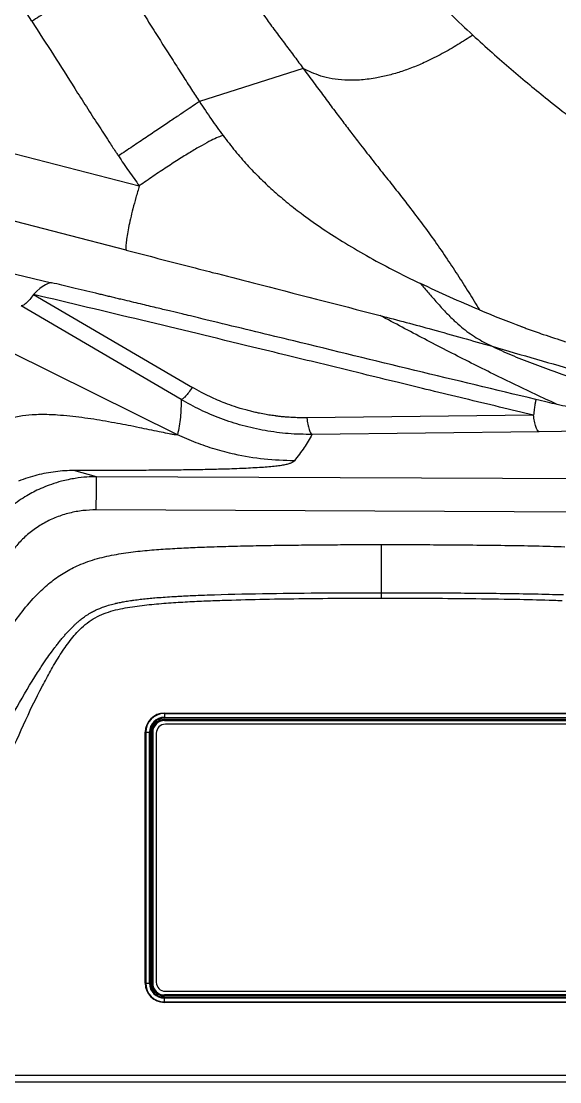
# Model space of a CAD drawing. Extents: x 832 to 912, y 781 to 934.
# Drawn here: x 876.95 to 885.06, y 797.09 to 813.04 of the extents above; entities that cross this region are included whole.
import ezdxf

# ---------------------------------------------------------------- set-up
doc = ezdxf.new("R2010")
doc.units = 0
doc.header["$MEASUREMENT"] = 0
doc.layers.add('1', color=4, linetype='Continuous')

# ---------------------------------------------------------------- blocks, each defined once
blk = doc.blocks.new('1818201-33')
at = {"layer": '1', "color": 3, "linetype": 'Continuous', "lineweight": 25}
for p, q in [((-3.522, 2.176), (-3.522, 2.097)), ((-3.522, 2.176), (3.522, 2.176)), ((-3.522, 2.17), (3.522, 2.17)), ((3.522, 2.168), (-3.522, 2.168)), ((-3.522, 2.111), (3.522, 2.111)), ((3.522, 2.097), (-3.522, 2.097)), ((-3.522, 2.078), (3.522, 2.078)), ((-3.522, 2.078), (-3.522, 2.062)), ((3.522, 2.176), (3.522, 2.097)), ((3.522, 2.078), (3.522, 2.062)), ((3.522, 2.063), (-3.522, 2.063)), ((-3.522, 2.062), (3.522, 2.062)), ((3.507, 2.008), (-3.507, 2.008)), ((-3.81, 1.887), (-3.732, 1.887)), ((-3.81, -1.887), (-3.81, 1.887)), ((-3.805, -1.887), (-3.805, 1.887)), ((-3.802, 1.887), (-3.802, -1.887)), ((-3.746, -1.887), (-3.746, 1.887)), ((-3.732, 1.887), (-3.732, -1.887)), ((-3.697, 1.887), (-3.713, 1.887)), ((-3.713, -1.888), (-3.713, 1.887)), ((-3.698, 1.887), (-3.698, -1.888)), ((-3.697, -1.888), (-3.697, 1.887)), ((-3.643, 1.872), (-3.643, -1.872)), ((3.643, -1.872), (3.643, 1.872)), ((3.713, 1.887), (3.697, 1.887)), ((3.697, 1.887), (3.697, -1.888)), ((3.698, -1.888), (3.698, 1.887)), ((3.713, 1.887), (3.713, -1.888)), ((3.732, -1.887), (3.732, 1.887)), ((3.81, 1.887), (3.732, 1.887)), ((3.746, 1.887), (3.746, -1.887)), ((3.802, -1.887), (3.802, 1.887)), ((3.805, 1.887), (3.805, -1.887)), ((3.81, 1.887), (3.81, -1.887)), ((3.81, 0), (3.732, 0)), ((-3.81, -1.887), (-3.732, -1.887)), ((-3.697, -1.888), (-3.713, -1.888)), ((3.713, -1.888), (3.697, -1.888)), ((3.81, -1.887), (3.732, -1.887)), ((-3.522, -2.063), (-3.522, -2.078)), ((-3.522, -2.063), (3.522, -2.063)), ((3.522, -2.063), (-3.522, -2.063)), ((-3.507, -2.008), (3.507, -2.008)), ((3.522, -2.063), (3.522, -2.078)), ((3.522, -2.078), (-3.522, -2.078)), ((-3.522, -2.176), (-3.522, -2.097)), ((-3.522, -2.097), (3.522, -2.097)), ((3.522, -2.111), (-3.522, -2.111)), ((-3.522, -2.168), (3.522, -2.168)), ((3.522, -2.17), (-3.522, -2.17)), ((3.522, -2.176), (-3.522, -2.176)), ((3.522, -2.176), (3.522, -2.097))]:
    blk.add_line(p, q, dxfattribs=at)
for centre, radius, start, end in [((-3.522, 1.887), 0.288, 90, 180), ((-3.522, 1.887), 0.283, 90, 180), ((-3.522, 1.887), 0.281, 90, 180), ((-3.522, 1.887), 0.224, 90, 180), ((-3.522, 1.887), 0.21, 90, 180), ((-3.522, 1.887), 0.191, 90, 180), ((3.522, 1.887), 0.288, 0, 90), ((3.522, 1.887), 0.283, 0, 90), ((3.522, 1.887), 0.281, 0, 90), ((3.522, 1.887), 0.224, 0, 90), ((3.522, 1.887), 0.21, 0, 90), ((3.522, 1.887), 0.191, 0, 90), ((-3.522, 1.887), 0.176, 90, 180), ((-3.522, 1.887), 0.175, 90, 180), ((-3.507, 1.872), 0.136, 90, 180), ((3.507, 1.872), 0.136, 0, 90), ((3.522, 1.887), 0.176, 0, 90), ((3.522, 1.887), 0.175, 0, 90), ((-3.522, -1.887), 0.288, 180, 270), ((-3.522, -1.887), 0.283, 180, 270), ((-3.522, -1.887), 0.281, 180, 270), ((-3.522, -1.887), 0.224, 180, 270), ((-3.522, -1.887), 0.21, 180, 270), ((-3.522, -1.888), 0.191, 180, 270), ((-3.522, -1.888), 0.176, 180, 270), ((-3.522, -1.888), 0.175, 180, 270), ((-3.507, -1.872), 0.136, 180, 270), ((3.507, -1.872), 0.136, 270, 0), ((3.522, -1.887), 0.21, 270, 0), ((3.522, -1.887), 0.224, 270, 0), ((3.522, -1.887), 0.281, 270, 0), ((3.522, -1.887), 0.283, 270, 0), ((3.522, -1.887), 0.288, 270, 0), ((3.522, -1.888), 0.191, 270, 0), ((3.522, -1.888), 0.176, 270, 0), ((3.522, -1.888), 0.175, 270, 0)]:
    blk.add_arc(centre, radius, start, end, dxfattribs=at)
blk = doc.blocks.new('2026 SOVEREIGN HL')
at = {"layer": '1', "color": 3, "linetype": 'Continuous', "lineweight": 25}
for p, q in [((49.469, 15.237), (47.907, 14.739)), ((44.981, 13.994), (47.002, 13.472)), ((46.805, 12.505), (44.734, 13.04)), ((44.856, 12.211), (45.682, 12.015)), ((45.411, 11.839), (47.801, 10.442)), ((47.632, 10.258), (45.225, 11.666)), ((47.577, 9.729), (45.047, 10.979)), ((52.931, 10.025), (49.523, 9.984)), ((53.016, 9.774), (49.599, 9.733)), ((53.697, 9.783), (53.016, 9.774)), ((46.357, 9.098), (46.019, 9.191)), ((55.217, 9.057), (46.357, 9.098)), ((55.214, 8.559), (46.355, 8.6)), ((50.641, 7.354), (50.641, 7.273)), ((40.404, 0.099), (60.715, 0.099))]:
    blk.add_line(p, q, dxfattribs=at)
at = {"layer": '1', "color": 4, "linetype": 'Continuous', "lineweight": 25}
blk.add_line((40.404, 0), (60.715, 0), dxfattribs=at)
at = {"layer": '1', "color": 3, "linetype": 'Continuous', "lineweight": 25, "flags": 128}
blk.add_lwpolyline([(45.682, 12.015), (45.665, 12.012), (45.645, 12.008), (45.622, 12), (45.613, 11.996), (45.602, 11.991), (45.589, 11.984), (45.565, 11.97), (45.558, 11.966), (45.556, 11.965), (45.556, 11.965), (45.556, 11.965), (45.556, 11.965), (45.556, 11.964), (45.556, 11.964), (45.556, 11.964), (45.556, 11.964), (45.556, 11.964), (45.556, 11.964), (45.556, 11.964), (45.505, 11.928), (45.459, 11.888), (45.411, 11.839)], dxfattribs=at)
at = {"layer": '1', "color": 3, "linetype": 'Continuous', "lineweight": 25}
for points, knots in [([(48.364, 19.879), (48.495, 19.703), (48.758, 19.35), (49.177, 18.825), (49.613, 18.297), (50.015, 17.827), (50.378, 17.416), (50.697, 17.066), (51.022, 16.719), (51.353, 16.379), (51.686, 16.049), (51.908, 15.842), (52.019, 15.738)], [0, 0, 0, 0, 0.122469, 0.246131, 0.370069, 0.49536, 0.578992, 0.662805, 0.74707, 0.831128, 0.91545, 1, 1, 1, 1]), ([(45.387, 15.948), (45.195, 16.244), (44.808, 16.842), (44.214, 17.725), (43.607, 18.608), (43.193, 19.189), (42.985, 19.483)], [0, 0, 0, 0, 0.247736, 0.499437, 0.747358, 1, 1, 1, 1]), ([(47.245, 18.372), (47.309, 18.283), (47.435, 18.106), (47.624, 17.831), (47.812, 17.557), (47.998, 17.284), (48.183, 17.015), (48.397, 16.705), (48.643, 16.355), (48.876, 16.033), (49.062, 15.78), (49.201, 15.594), (49.339, 15.411), (49.426, 15.295), (49.469, 15.237)], [0, 0, 0, 0, 0.087048, 0.173577, 0.259706, 0.344391, 0.427983, 0.511237, 0.634158, 0.756679, 0.817628, 0.878587, 0.939406, 1, 1, 1, 1]), ([(46.628, 16.745), (46.611, 16.734), (46.577, 16.712), (46.481, 16.65), (46.354, 16.569), (46.198, 16.468), (46.017, 16.353), (45.818, 16.225), (45.606, 16.088), (45.46, 15.995), (45.387, 15.948)], [0, 0, 0, 0, 0.1250047, 0.2500047, 0.3750013, 0.4999998, 0.6249985, 0.7499951, 0.874995, 1, 1, 1, 1]), ([(46.628, 16.745), (46.67, 16.68), (46.759, 16.541), (46.897, 16.323), (47.047, 16.087), (47.201, 15.842), (47.356, 15.597), (47.507, 15.359), (47.651, 15.134), (47.783, 14.928), (47.867, 14.799), (47.907, 14.739)], [0, 0, 0, 0, 0.097276, 0.207717, 0.326343, 0.449042, 0.572587, 0.691693, 0.805102, 0.909175, 1, 1, 1, 1]), ([(45.387, 15.948), (45.602, 15.611), (45.932, 15.091), (46.317, 14.488), (46.521, 14.173), (46.619, 14.025), (46.667, 13.952), (46.683, 13.929), (46.688, 13.921)], [0, 0, 0, 0, 0.497793, 0.767151, 0.890556, 0.965915, 0.987644, 1, 1, 1, 1]), ([(52.019, 15.738), (51.944, 15.69), (51.792, 15.593), (51.555, 15.455), (51.328, 15.341), (51.117, 15.251), (50.925, 15.182), (50.734, 15.128), (50.527, 15.085), (50.31, 15.059), (50.093, 15.057), (49.9, 15.079), (49.734, 15.12), (49.592, 15.175), (49.509, 15.217), (49.469, 15.237)], [0, 0, 0, 0, 0.073037, 0.149292, 0.228832, 0.290777, 0.354677, 0.420382, 0.487556, 0.578475, 0.669494, 0.758801, 0.844603, 0.925359, 1, 1, 1, 1]), ([(52.019, 15.738), (52.116, 15.649), (52.311, 15.472), (52.597, 15.223), (52.875, 14.989), (53.175, 14.745), (53.496, 14.494), (53.834, 14.24), (54.218, 13.962), (54.64, 13.668), (55.098, 13.361), (55.536, 13.078), (56.003, 12.784), (56.491, 12.487), (56.994, 12.19), (57.464, 11.921), (57.902, 11.677), (58.31, 11.455), (58.557, 11.326), (58.681, 11.262)], [0, 0, 0, 0, 0.033369, 0.066778, 0.10021, 0.133365, 0.177173, 0.221129, 0.264526, 0.329209, 0.393037, 0.456169, 0.518116, 0.60057, 0.681597, 0.762094, 0.842017, 0.921231, 1, 1, 1, 1]), ([(49.469, 15.237), (49.522, 15.165), (49.628, 15.021), (49.779, 14.816), (49.925, 14.62), (50.066, 14.434), (50.202, 14.256), (50.356, 14.056), (50.524, 13.842), (50.702, 13.617), (50.871, 13.404), (51.05, 13.175), (51.237, 12.93), (51.429, 12.667), (51.613, 12.402), (51.788, 12.136), (51.958, 11.869), (52.066, 11.694), (52.12, 11.606)], [0, 0, 0, 0, 0.034041, 0.068325, 0.103055, 0.138141, 0.174289, 0.211622, 0.269045, 0.329096, 0.391192, 0.454694, 0.541597, 0.631214, 0.721834, 0.813966, 0.906883, 1, 1, 1, 1]), ([(47.907, 14.739), (47.889, 14.727), (47.853, 14.703), (47.756, 14.637), (47.63, 14.553), (47.477, 14.45), (47.3, 14.332), (47.106, 14.202), (46.9, 14.063), (46.759, 13.969), (46.688, 13.921)], [0, 0, 0, 0, 0.125004, 0.250004, 0.375001, 0.5, 0.624999, 0.749996, 0.874995, 1, 1, 1, 1]), ([(47.907, 14.739), (47.966, 14.649), (48.081, 14.477), (48.203, 14.31), (48.261, 14.229)], [0, 0, 0, 0, 0.518081, 1, 1, 1, 1]), ([(48.261, 14.229), (48.239, 14.222), (48.193, 14.207), (48.085, 14.156), (47.95, 14.084), (47.791, 13.991), (47.611, 13.88), (47.449, 13.775), (47.314, 13.686), (47.211, 13.616), (47.107, 13.545), (47.037, 13.496), (47.002, 13.472)], [0, 0, 0, 0, 0.124176, 0.248528, 0.3731294, 0.4979768, 0.6231016, 0.7484777, 0.8113494, 0.8741719, 0.9370805, 1, 1, 1, 1]), ([(48.261, 14.229), (48.321, 14.151), (48.437, 14), (48.621, 13.788), (48.809, 13.594), (49.006, 13.409), (49.214, 13.23), (49.454, 13.042), (49.736, 12.841), (50.064, 12.629), (50.426, 12.416), (50.817, 12.205), (51.09, 12.071), (51.23, 12.003)], [0, 0, 0, 0, 0.078975, 0.152361, 0.224479, 0.295265, 0.368441, 0.443874, 0.540073, 0.644754, 0.756453, 0.876048, 1, 1, 1, 1]), ([(46.688, 13.921), (46.74, 13.844), (46.842, 13.693), (46.949, 13.545), (47.002, 13.472)], [0, 0, 0, 0, 0.506919, 1, 1, 1, 1]), ([(47.002, 13.472), (46.985, 13.412), (46.95, 13.296), (46.906, 13.129), (46.868, 12.976), (46.838, 12.839), (46.816, 12.72), (46.803, 12.622), (46.798, 12.546), (46.802, 12.519), (46.805, 12.505)], [0, 0, 0, 0, 0.131956, 0.259349, 0.382334, 0.505373, 0.626979, 0.748597, 0.874245, 1, 1, 1, 1]), ([(46.805, 12.505), (47.123, 12.423), (47.555, 12.312), (48.191, 12.148), (49.146, 11.903), (49.988, 11.687), (50.624, 11.523)], [0, 0, 0, 0, 0.250099, 0.339179, 0.500162, 1, 1, 1, 1]), ([(52.967, 10.26), (52.36, 10.405), (51.145, 10.696), (49.551, 11.085), (48.503, 11.339), (48.012, 11.457), (47.875, 11.49), (47.756, 11.519), (47.631, 11.549), (47.469, 11.588), (47.272, 11.635), (47.041, 11.691), (46.849, 11.737), (46.708, 11.77), (46.632, 11.789), (46.559, 11.806), (46.487, 11.823), (46.416, 11.84), (46.252, 11.879), (46.008, 11.937), (45.787, 11.99), (45.682, 12.015)], [0, 0, 0, 0, 0.249939, 0.499986, 0.656931, 0.681599, 0.702096, 0.713473, 0.730632, 0.753572, 0.780195, 0.811846, 0.848519, 0.859491, 0.869736, 0.879804, 0.889694, 0.899407, 0.908943, 0.957011, 1, 1, 1, 1]), ([(51.23, 12.003), (51.27, 11.957), (51.351, 11.865), (51.478, 11.717), (51.607, 11.575), (51.73, 11.452), (51.846, 11.349), (51.956, 11.264), (52.068, 11.189), (52.184, 11.121), (52.267, 11.08), (52.308, 11.059)], [0, 0, 0, 0, 0.136695, 0.271517, 0.403757, 0.532702, 0.634459, 0.731032, 0.822994, 0.912223, 1, 1, 1, 1]), ([(52.12, 11.606), (51.97, 11.67), (51.671, 11.796), (51.377, 11.934), (51.23, 12.003)], [0, 0, 0, 0, 0.500157, 1, 1, 1, 1]), ([(45.411, 11.839), (45.392, 11.813), (45.354, 11.762), (45.304, 11.709), (45.259, 11.673), (45.237, 11.669), (45.225, 11.666)], [0, 0, 0, 0, 0.253245, 0.502025, 0.741609, 1, 1, 1, 1]), ([(52.931, 10.025), (52.761, 10.065), (52.414, 10.148), (51.897, 10.272), (51.39, 10.395), (50.881, 10.518), (50.325, 10.654), (49.766, 10.79), (49.213, 10.925), (48.322, 11.141), (47.051, 11.448), (45.952, 11.71), (45.411, 11.839)], [0, 0, 0, 0, 0.067734, 0.138283, 0.206271, 0.269934, 0.341228, 0.428506, 0.492948, 0.561965, 0.78404, 1, 1, 1, 1]), ([(53.29, 10.183), (53.066, 10.288), (52.621, 10.496), (51.954, 10.827), (51.289, 11.168), (50.846, 11.405), (50.624, 11.523)], [0, 0, 0, 0, 0.251073, 0.500824, 0.750069, 1, 1, 1, 1]), ([(50.624, 11.523), (50.887, 11.453), (51.45, 11.304), (52.01, 11.144), (52.308, 11.059)], [0, 0, 0, 0, 0.467106, 1, 1, 1, 1]), ([(52.12, 11.606), (52.33, 11.52), (52.541, 11.434), (52.762, 11.352), (52.79, 11.341), (52.898, 11.302), (53.109, 11.227), (53.301, 11.165), (53.413, 11.129)], [0, 0, 0, 0, 0.493549, 0.495632, 0.512436, 0.559853, 0.745085, 1, 1, 1, 1]), ([(52.308, 11.059), (52.402, 11.016), (52.591, 10.929), (52.907, 10.804), (53.234, 10.683), (53.568, 10.568), (53.906, 10.459), (54.245, 10.356), (54.582, 10.26), (54.913, 10.17), (55.208, 10.094), (55.465, 10.03), (55.682, 9.976), (55.882, 9.927), (55.991, 9.897), (56.045, 9.882)], [0, 0, 0, 0, 0.083353, 0.166815, 0.249708, 0.332643, 0.415647, 0.498725, 0.582006, 0.665404, 0.74896, 0.811743, 0.874588, 0.937437, 1, 1, 1, 1]), ([(52.308, 11.059), (52.531, 10.995), (52.977, 10.866), (53.645, 10.673), (54.317, 10.495), (54.772, 10.404), (54.999, 10.359)], [0, 0, 0, 0, 0.250311, 0.500283, 0.749996, 1, 1, 1, 1]), ([(47.801, 10.442), (47.782, 10.416), (47.744, 10.363), (47.695, 10.305), (47.655, 10.267), (47.64, 10.261), (47.632, 10.258)], [0, 0, 0, 0, 0.249999, 0.500001, 0.75, 1, 1, 1, 1]), ([(49.523, 9.984), (49.514, 9.984), (49.483, 9.984), (49.418, 9.984), (49.33, 9.987), (49.255, 9.992), (49.203, 9.996), (49.173, 9.998), (49.143, 10.001), (49.114, 10.004), (49.086, 10.008), (49.067, 10.01), (49.056, 10.011), (49.051, 10.012), (49.031, 10.015), (48.982, 10.021), (48.905, 10.034), (48.822, 10.049), (48.745, 10.066), (48.677, 10.082), (48.571, 10.11), (48.442, 10.149), (48.301, 10.2), (48.177, 10.25), (48.058, 10.304), (47.931, 10.368), (47.845, 10.416), (47.801, 10.442)], [0, 0, 0, 0, 0.0151984, 0.0523817, 0.1092686, 0.1616617, 0.1789125, 0.1958164, 0.2123718, 0.228577, 0.2444307, 0.2599323, 0.2602437, 0.2626274, 0.2691872, 0.2938802, 0.3437753, 0.399676, 0.4342004, 0.4732481, 0.5167303, 0.6148413, 0.6972028, 0.764352, 0.8359883, 0.9146701, 1, 1, 1, 1]), ([(47.632, 10.258), (47.63, 10.169), (47.628, 9.99), (47.594, 9.816), (47.577, 9.729)], [0, 0, 0, 0, 0.499546, 1, 1, 1, 1]), ([(49.599, 9.733), (49.48, 9.735), (49.245, 9.739), (48.894, 9.787), (48.553, 9.863), (48.228, 9.968), (47.919, 10.098), (47.727, 10.205), (47.632, 10.258)], [0, 0, 0, 0, 0.17376, 0.34483, 0.514841, 0.679663, 0.840859, 1, 1, 1, 1]), ([(52.967, 10.26), (52.965, 10.252), (52.963, 10.238), (52.954, 10.186), (52.944, 10.116), (52.935, 10.056), (52.931, 10.025)], [0, 0, 0, 0, 0.251391, 0.500025, 0.747368, 1, 1, 1, 1]), ([(53.29, 10.183), (53.239, 10.195), (53.132, 10.221), (53.024, 10.246), (52.967, 10.26)], [0, 0, 0, 0, 0.469321, 1, 1, 1, 1]), ([(56.045, 9.882), (55.942, 9.885), (55.745, 9.892), (55.451, 9.905), (55.164, 9.922), (54.884, 9.943), (54.582, 9.97), (54.266, 10.006), (53.931, 10.054), (53.607, 10.111), (53.394, 10.16), (53.29, 10.183)], [0, 0, 0, 0, 0.111505, 0.215695, 0.319417, 0.423344, 0.520905, 0.647447, 0.766066, 0.885287, 1, 1, 1, 1]), ([(47.577, 9.729), (47.574, 9.728), (47.57, 9.725), (47.55, 9.727), (47.53, 9.729), (47.503, 9.733), (47.468, 9.74), (47.402, 9.753), (47.296, 9.775), (47.153, 9.805), (46.997, 9.837), (46.838, 9.869), (46.667, 9.901), (46.496, 9.932), (46.316, 9.962), (46.138, 9.988), (45.956, 10.01), (45.791, 10.024), (45.645, 10.032), (45.518, 10.033), (45.368, 10.028), (45.191, 10.01), (45.059, 9.973), (44.992, 9.953)], [0, 0, 0, 0, 0.022512, 0.033645, 0.045706, 0.060703, 0.077518, 0.096296, 0.150771, 0.209824, 0.266911, 0.331895, 0.390441, 0.458377, 0.522787, 0.587871, 0.654027, 0.720062, 0.765697, 0.810804, 0.855763, 0.926074, 1, 1, 1, 1]), ([(49.523, 9.984), (49.527, 9.95), (49.536, 9.883), (49.555, 9.807), (49.576, 9.752), (49.591, 9.74), (49.599, 9.733)], [0, 0, 0, 0, 0.25, 0.5, 0.749999, 1, 1, 1, 1]), ([(53.016, 9.774), (53.007, 9.781), (52.99, 9.794), (52.966, 9.85), (52.945, 9.925), (52.935, 9.993), (52.931, 10.025)], [0, 0, 0, 0, 0.268117, 0.499881, 0.75976, 1, 1, 1, 1]), ([(49.334, 9.337), (49.183, 9.342), (48.88, 9.351), (48.481, 9.42), (48.14, 9.509), (47.853, 9.606), (47.669, 9.688), (47.577, 9.729)], [0, 0, 0, 0, 0.249561, 0.499411, 0.666036, 0.832778, 1, 1, 1, 1]), ([(49.599, 9.733), (49.562, 9.667), (49.488, 9.535), (49.386, 9.403), (49.334, 9.337)], [0, 0, 0, 0, 0.499207, 1, 1, 1, 1]), ([(49.334, 9.337), (49.328, 9.331), (49.317, 9.32), (49.285, 9.303), (49.241, 9.288), (49.18, 9.274), (49.102, 9.261), (49.008, 9.25), (48.899, 9.241), (48.777, 9.233), (48.645, 9.226), (48.505, 9.219), (48.355, 9.214), (48.162, 9.209), (47.92, 9.203), (47.633, 9.199), (47.333, 9.196), (47.086, 9.194), (46.889, 9.193), (46.745, 9.193), (46.6, 9.192), (46.454, 9.192), (46.31, 9.192), (46.164, 9.191), (46.067, 9.191), (46.019, 9.191)], [0, 0, 0, 0, 0.048821, 0.094362, 0.13724, 0.178238, 0.216892, 0.254715, 0.291295, 0.328167, 0.365935, 0.402395, 0.441019, 0.481988, 0.548037, 0.618692, 0.689128, 0.762121, 0.794506, 0.828511, 0.86414, 0.896962, 0.931814, 0.965841, 1, 1, 1, 1]), ([(46.357, 9.098), (46.309, 9.097), (46.202, 9.095), (46.026, 9.074), (45.848, 9.037), (45.685, 8.987), (45.553, 8.936), (45.438, 8.883), (45.33, 8.826), (45.22, 8.758), (45.098, 8.671), (44.967, 8.561), (44.833, 8.425), (44.698, 8.26), (44.622, 8.133), (44.582, 8.067)], [0, 0, 0, 0, 0.066896, 0.149329, 0.247409, 0.320406, 0.386271, 0.444967, 0.496454, 0.556533, 0.626074, 0.705139, 0.793791, 0.892079, 1, 1, 1, 1]), ([(46.019, 9.191), (45.973, 9.19), (45.88, 9.189), (45.74, 9.175), (45.6, 9.153), (45.462, 9.122), (45.323, 9.083), (45.231, 9.049), (45.184, 9.031)], [0, 0, 0, 0, 0.162786, 0.325835, 0.49253, 0.657832, 0.823897, 1, 1, 1, 1]), ([(46.355, 8.6), (46.355, 8.631), (46.355, 8.693), (46.356, 8.782), (46.356, 8.865), (46.357, 8.94), (46.357, 9.002), (46.357, 9.051), (46.357, 9.085), (46.357, 9.094), (46.357, 9.098)], [0, 0, 0, 0, 0.1250061, 0.2500072, 0.3750029, 0.5000009, 0.6249977, 0.7499936, 0.8749934, 1, 1, 1, 1]), ([(46.355, 8.6), (46.287, 8.598), (46.151, 8.593), (45.95, 8.555), (45.755, 8.493), (45.57, 8.406), (45.398, 8.295), (45.242, 8.161), (45.105, 8.008), (45.033, 7.892), (44.997, 7.834)], [0, 0, 0, 0, 0.124661, 0.249426, 0.374221, 0.499078, 0.624154, 0.749386, 0.874662, 1, 1, 1, 1]), ([(42.974, 2.906), (43.007, 2.97), (43.075, 3.1), (43.177, 3.297), (43.277, 3.493), (43.354, 3.647), (43.41, 3.757), (43.446, 3.83), (43.484, 3.904), (43.522, 3.98), (43.553, 4.044), (43.579, 4.096), (43.6, 4.138), (43.623, 4.183), (43.647, 4.232), (43.673, 4.284), (43.709, 4.357), (43.751, 4.441), (43.792, 4.523), (43.82, 4.58), (43.848, 4.637), (43.893, 4.726), (43.956, 4.852), (44.023, 4.987), (44.084, 5.107), (44.143, 5.224), (44.203, 5.342), (44.295, 5.52), (44.419, 5.755), (44.574, 6.039), (44.736, 6.321), (44.904, 6.595), (45.087, 6.871), (45.29, 7.14), (45.496, 7.368), (45.705, 7.547), (45.904, 7.68), (46.138, 7.795), (46.403, 7.881), (46.692, 7.94), (46.977, 7.978), (47.258, 8.003), (47.534, 8.021), (47.81, 8.034), (48.108, 8.046), (48.441, 8.055), (48.802, 8.063), (49.169, 8.069), (49.531, 8.073), (49.895, 8.076), (50.264, 8.078), (50.514, 8.078), (50.641, 8.078)], [0, 0, 0, 0, 0.020661, 0.042085, 0.063754, 0.083961, 0.091517, 0.099302, 0.107318, 0.115565, 0.123579, 0.127778, 0.132303, 0.137153, 0.142328, 0.147828, 0.153953, 0.165734, 0.17461, 0.180581, 0.183849, 0.192827, 0.209308, 0.22426, 0.236318, 0.247982, 0.261688, 0.274543, 0.305459, 0.338117, 0.367601, 0.398881, 0.430508, 0.462677, 0.495837, 0.518525, 0.541463, 0.564337, 0.593251, 0.621321, 0.649149, 0.675871, 0.70242, 0.728572, 0.755127, 0.788282, 0.824237, 0.858864, 0.893874, 0.928175, 0.963551, 1, 1, 1, 1]), ([(50.641, 8.078), (50.787, 8.078), (51.088, 8.078), (51.548, 8.076), (52.021, 8.072), (52.494, 8.067), (52.956, 8.059), (53.258, 8.05), (53.405, 8.046)], [0, 0, 0, 0, 0.158666, 0.326602, 0.4991, 0.671764, 0.840249, 1, 1, 1, 1]), ([(50.641, 8.078), (50.641, 8.037), (50.641, 7.956), (50.641, 7.837), (50.641, 7.724), (50.641, 7.621), (50.641, 7.53), (50.641, 7.453), (50.641, 7.392), (50.641, 7.367), (50.641, 7.354)], [0, 0, 0, 0, 0.125004, 0.250003, 0.375001, 0.499999, 0.624999, 0.749996, 0.874995, 1, 1, 1, 1]), ([(43.578, 2.59), (43.726, 2.869), (44.021, 3.428), (44.445, 4.27), (44.821, 5.01), (45.159, 5.639), (45.381, 6.015), (45.535, 6.25), (45.603, 6.353), (45.672, 6.449), (45.725, 6.521), (45.768, 6.577), (45.806, 6.626), (45.846, 6.674), (45.885, 6.719), (45.924, 6.763), (45.965, 6.806), (46.003, 6.845), (46.039, 6.879), (46.073, 6.91), (46.105, 6.937), (46.135, 6.961), (46.164, 6.983), (46.208, 7.014), (46.263, 7.049), (46.324, 7.082), (46.371, 7.103), (46.411, 7.121), (46.457, 7.139), (46.523, 7.161), (46.587, 7.179), (46.635, 7.191), (46.66, 7.197), (46.685, 7.202), (46.715, 7.209), (46.749, 7.215), (46.784, 7.222), (46.824, 7.229), (46.87, 7.236), (46.918, 7.243), (46.968, 7.249), (47.017, 7.255), (47.066, 7.261), (47.116, 7.266), (47.166, 7.271), (47.206, 7.275), (47.271, 7.28), (47.362, 7.287), (47.47, 7.294), (47.564, 7.3), (47.646, 7.304), (47.744, 7.309), (47.858, 7.314), (47.989, 7.319), (48.357, 7.332), (48.963, 7.344), (49.799, 7.353), (50.36, 7.354), (50.641, 7.354)], [0, 0, 0, 0, 0.098302, 0.196187, 0.29307, 0.356093, 0.418035, 0.42874, 0.44349, 0.456316, 0.465538, 0.471243, 0.478231, 0.484889, 0.490503, 0.49679, 0.503045, 0.50916, 0.513812, 0.518392, 0.523274, 0.526802, 0.530552, 0.534522, 0.543577, 0.55061, 0.556165, 0.559524, 0.564354, 0.571432, 0.580977, 0.585218, 0.586568, 0.58917, 0.593056, 0.596178, 0.599841, 0.604058, 0.608844, 0.614211, 0.619283, 0.624399, 0.629552, 0.634737, 0.639949, 0.645182, 0.647127, 0.660177, 0.673628, 0.680836, 0.689212, 0.699336, 0.71119, 0.724749, 0.740032, 0.82571, 0.912823, 1, 1, 1, 1]), ([(50.641, 7.354), (50.786, 7.354), (51.086, 7.354), (51.544, 7.352), (52.014, 7.349), (52.483, 7.344), (52.939, 7.337), (53.237, 7.329), (53.382, 7.325)], [0, 0, 0, 0, 0.159276, 0.327907, 0.500909, 0.673658, 0.841605, 1, 1, 1, 1]), ([(44.129, 2.619), (44.271, 2.979), (44.555, 3.698), (44.927, 4.616), (45.256, 5.368), (45.48, 5.836), (45.664, 6.177), (45.794, 6.398), (45.937, 6.61), (46.078, 6.78), (46.216, 6.901), (46.338, 6.981), (46.471, 7.042), (46.656, 7.102), (46.897, 7.147), (47.188, 7.181), (47.477, 7.204), (47.761, 7.22), (48.04, 7.233), (48.415, 7.246), (48.892, 7.258), (49.472, 7.267), (50.056, 7.272), (50.446, 7.273), (50.641, 7.273)], [0, 0, 0, 0, 0.125643, 0.251519, 0.321927, 0.392349, 0.420009, 0.447647, 0.475331, 0.503112, 0.51885, 0.534527, 0.550167, 0.56586, 0.597332, 0.628843, 0.660242, 0.690898, 0.720652, 0.750203, 0.81158, 0.874449, 0.937167, 1, 1, 1, 1]), ([(50.641, 7.273), (50.641, 7.273), (50.641, 7.273), (50.641, 7.273), (50.641, 7.273), (50.641, 7.273), (50.641, 7.273), (50.642, 7.273), (51.088, 7.273), (51.762, 7.27), (52.603, 7.258), (53.042, 7.248), (53.276, 7.24), (53.342, 7.238), (53.364, 7.237)], [0, 0, 0, 0, 0, 0.000001, 0.000003, 0.000013, 0.000053, 0.000213, 0.000851, 0.49144, 0.742492, 0.927149, 0.975926, 1, 1, 1, 1])]:
    blk.add_open_spline(points, degree=3, knots=knots, dxfattribs=at)
at = {"layer": '1', "color": 1}
blk.add_blockref('1818201-33', (50.901, 3.369), dxfattribs=at)

msp = doc.modelspace()

# ---------------------------------------------------------------- block references
at = {"layer": '1'}
msp.add_blockref('2026 SOVEREIGN HL', (831.729, 797.095), dxfattribs=at)

doc.saveas('drawing.dxf')
